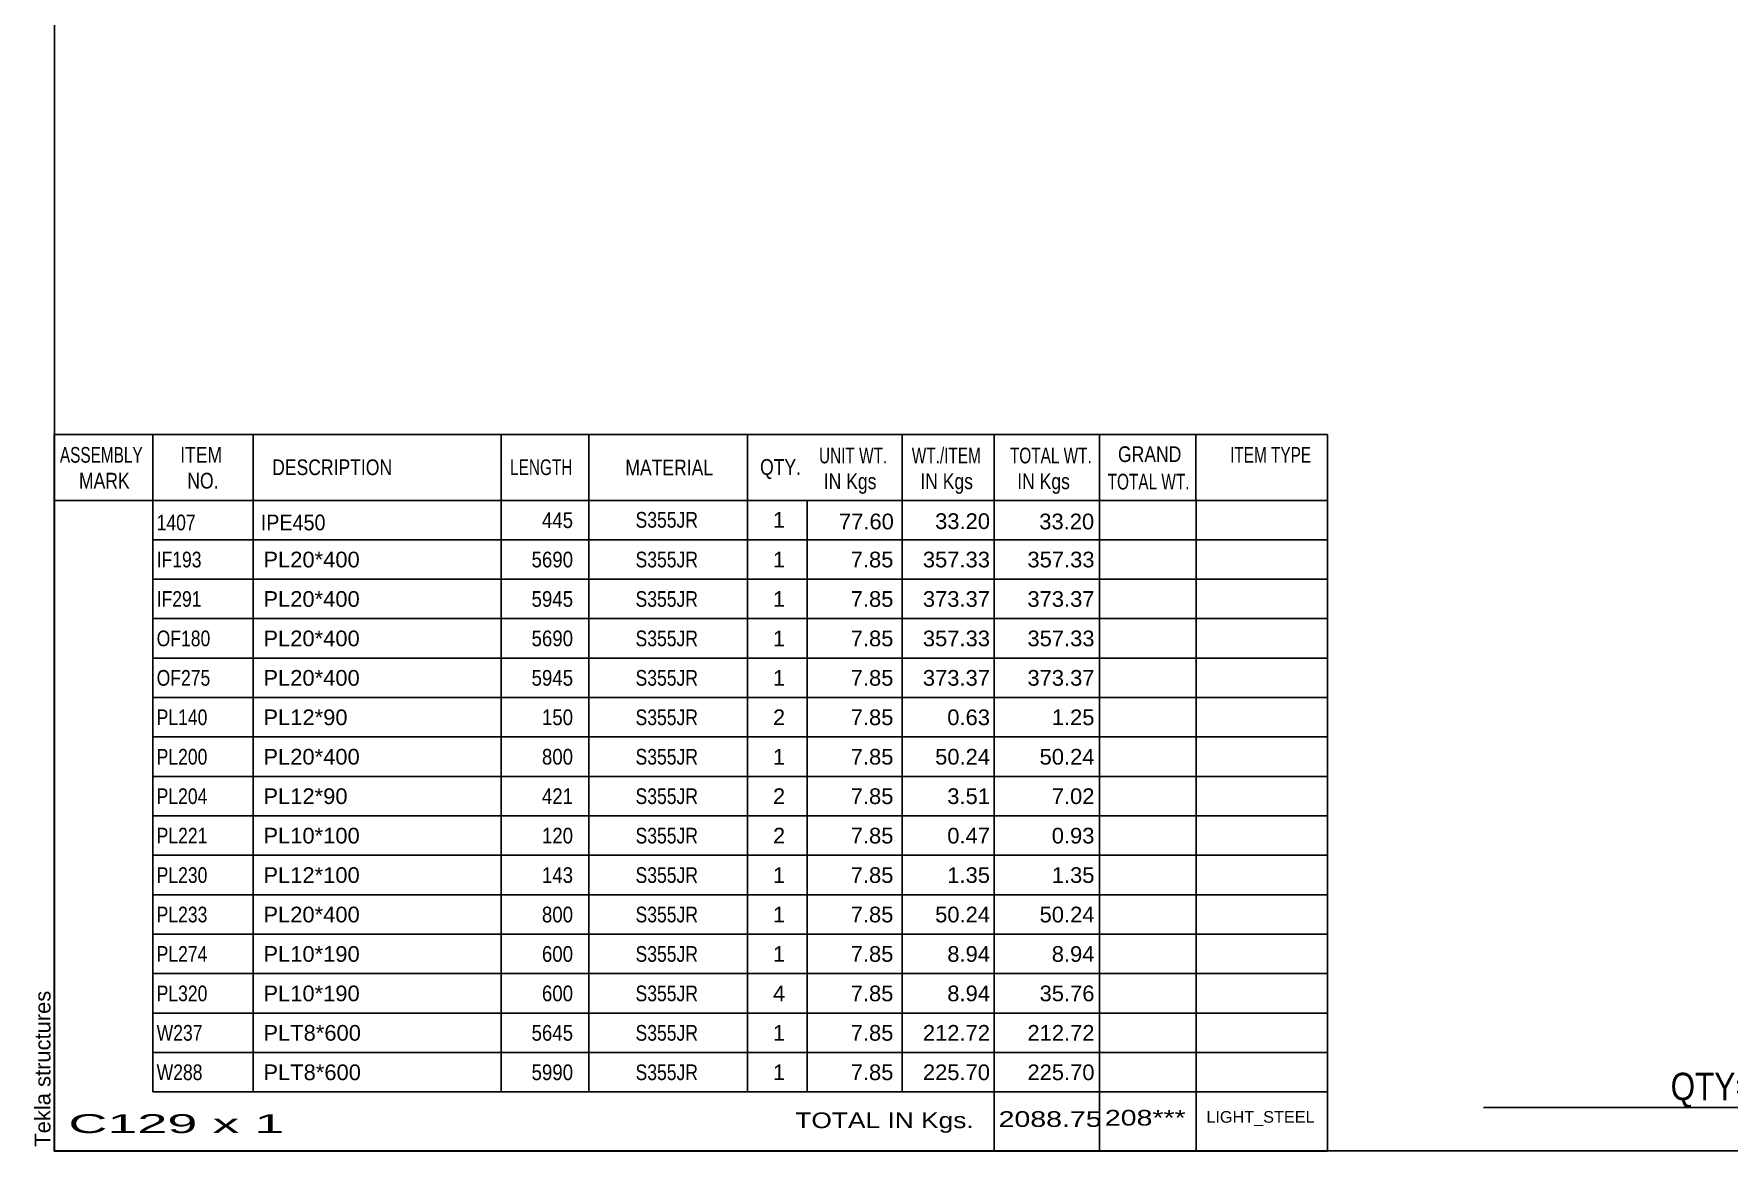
# Model space of a CAD drawing. Header units: millimetres. Extents: x -325 to 88, y -147 to 140.
# Drawn here: x -324.8 to -118.5, y -146.6 to -10.6 of the extents above; entities that cross this region are included whole.
import ezdxf

# ---------------------------------------------------------------- set-up
doc = ezdxf.new("R2010")
doc.units = ezdxf.units.MM
doc.styles.add('Arial', font='ARIAL.TTF', dxfattribs={"height": 0.2})
doc.styles.add('Arial Narrow', font='ARIALN.TTF', dxfattribs={"height": 0.2})

# ---------------------------------------------------------------- blocks, each defined once
blk = doc.blocks.new('Unknown-624482328-1210')
at = {"color": 5, "linetype": 'Continuous'}
for p, q in [((-322.28, 140.45), (-322.28, -146.55)), ((-322.28, -146.55), (87.72, -146.55))]:
    blk.add_line(p, q, dxfattribs=at)
at = {"color": 174, "linetype": 'Continuous', "style": 'Arial'}
blk.add_text('Tekla structures', height=1.9102, rotation=90, dxfattribs=at).set_placement((-322.78, -146.05))
blk = doc.blocks.new('CBS_BOM-624482328-4845')
at = {"color": 7, "linetype": 'Continuous'}
for p, q in [((-322.31, -67.39), (-322.31, -59.39)), ((-322.31, -59.39), (-167.39, -59.39)), ((-310.31, -67.39), (-310.31, -59.39)), ((-298.12, -67.39), (-298.12, -59.39)), ((-267.96, -67.39), (-267.96, -59.39)), ((-257.28, -67.39), (-257.28, -59.39)), ((-237.96, -67.39), (-237.96, -59.39)), ((-219.16, -67.39), (-219.16, -59.39)), ((-207.95, -67.39), (-207.95, -59.39)), ((-195.16, -67.39), (-195.16, -59.39)), ((-183.41, -67.39), (-183.41, -59.39)), ((-167.39, -59.39), (-167.4, -67.38)), ((-322.31, -67.39), (-167.39, -67.39)), ((-322.31, -72.19), (-322.31, -67.39)), ((-310.31, -72.19), (-310.31, -67.39)), ((-298.12, -72.19), (-298.12, -67.39)), ((-267.96, -72.19), (-267.96, -67.39)), ((-257.28, -72.19), (-257.28, -67.39)), ((-237.96, -72.19), (-237.96, -67.39)), ((-230.7, -72.19), (-230.7, -67.39)), ((-219.16, -72.19), (-219.16, -67.39)), ((-207.95, -72.19), (-207.95, -67.39)), ((-195.16, -72.19), (-195.16, -67.39)), ((-183.4, -72.19), (-183.4, -67.39)), ((-167.39, -67.39), (-167.39, -72.19)), ((-322.31, -76.99), (-322.31, -72.19)), ((-310.31, -72.19), (-167.39, -72.19)), ((-310.31, -76.99), (-310.31, -72.19)), ((-298.12, -76.99), (-298.12, -72.19)), ((-267.96, -76.99), (-267.96, -72.19)), ((-257.28, -76.99), (-257.28, -72.19)), ((-237.96, -76.99), (-237.96, -72.19)), ((-230.7, -76.99), (-230.7, -72.19)), ((-219.16, -76.99), (-219.16, -72.19)), ((-207.95, -76.99), (-207.95, -72.19)), ((-195.16, -76.99), (-195.16, -72.19)), ((-183.4, -76.99), (-183.4, -72.19)), ((-167.39, -72.19), (-167.39, -76.99)), ((-322.31, -81.79), (-322.31, -76.99)), ((-310.31, -76.99), (-167.39, -76.99)), ((-310.31, -81.79), (-310.31, -76.99)), ((-298.12, -81.79), (-298.12, -76.99)), ((-267.96, -81.79), (-267.96, -76.99)), ((-257.28, -81.79), (-257.28, -76.99)), ((-237.96, -81.79), (-237.96, -76.99)), ((-230.7, -81.79), (-230.7, -76.99)), ((-219.16, -81.79), (-219.16, -76.99)), ((-207.95, -81.79), (-207.95, -76.99)), ((-195.16, -81.79), (-195.16, -76.99)), ((-183.4, -81.79), (-183.4, -76.99)), ((-167.39, -76.99), (-167.39, -81.79)), ((-322.31, -86.59), (-322.31, -81.79)), ((-310.31, -81.79), (-167.39, -81.79)), ((-310.31, -86.59), (-310.31, -81.79)), ((-298.12, -86.59), (-298.12, -81.79)), ((-267.96, -86.59), (-267.96, -81.79)), ((-257.28, -86.59), (-257.28, -81.79)), ((-237.96, -86.59), (-237.96, -81.79)), ((-230.7, -86.59), (-230.7, -81.79)), ((-219.16, -86.59), (-219.16, -81.79)), ((-207.95, -86.59), (-207.95, -81.79)), ((-195.16, -86.59), (-195.16, -81.79)), ((-183.4, -86.59), (-183.4, -81.79)), ((-167.39, -81.79), (-167.39, -86.59)), ((-322.31, -91.39), (-322.31, -86.59)), ((-310.31, -86.59), (-167.39, -86.59)), ((-310.31, -91.39), (-310.31, -86.59)), ((-298.12, -91.39), (-298.12, -86.59)), ((-267.96, -91.39), (-267.96, -86.59)), ((-257.28, -91.39), (-257.28, -86.59)), ((-237.96, -91.39), (-237.96, -86.59)), ((-230.7, -91.39), (-230.7, -86.59)), ((-219.16, -91.39), (-219.16, -86.59)), ((-207.95, -91.39), (-207.95, -86.59)), ((-195.16, -91.39), (-195.16, -86.59)), ((-183.4, -91.39), (-183.4, -86.59)), ((-167.39, -86.59), (-167.39, -91.39)), ((-322.31, -96.19), (-322.31, -91.39)), ((-310.31, -91.39), (-167.39, -91.39)), ((-310.31, -96.19), (-310.31, -91.39)), ((-298.12, -96.19), (-298.12, -91.39)), ((-267.96, -96.19), (-267.96, -91.39)), ((-257.28, -96.19), (-257.28, -91.39)), ((-237.96, -96.19), (-237.96, -91.39)), ((-230.7, -96.19), (-230.7, -91.39)), ((-219.16, -96.19), (-219.16, -91.39)), ((-207.95, -96.19), (-207.95, -91.39)), ((-195.16, -96.19), (-195.16, -91.39)), ((-183.4, -96.19), (-183.4, -91.39)), ((-167.39, -91.39), (-167.39, -96.19)), ((-322.31, -100.99), (-322.31, -96.19)), ((-310.31, -96.19), (-167.39, -96.19)), ((-310.31, -100.99), (-310.31, -96.19)), ((-298.12, -100.99), (-298.12, -96.19)), ((-267.96, -100.99), (-267.96, -96.19)), ((-257.28, -100.99), (-257.28, -96.19)), ((-237.96, -100.99), (-237.96, -96.19)), ((-230.7, -100.99), (-230.7, -96.19)), ((-219.16, -100.99), (-219.16, -96.19)), ((-207.95, -100.99), (-207.95, -96.19)), ((-195.16, -100.99), (-195.16, -96.19)), ((-183.4, -100.99), (-183.4, -96.19)), ((-167.39, -96.19), (-167.39, -100.99)), ((-322.31, -105.79), (-322.31, -100.99)), ((-310.31, -100.99), (-167.39, -100.99)), ((-310.31, -105.79), (-310.31, -100.99)), ((-298.12, -105.79), (-298.12, -100.99)), ((-267.96, -105.79), (-267.96, -100.99)), ((-257.28, -105.79), (-257.28, -100.99)), ((-237.96, -105.79), (-237.96, -100.99)), ((-230.7, -105.79), (-230.7, -100.99)), ((-219.16, -105.79), (-219.16, -100.99)), ((-207.95, -105.79), (-207.95, -100.99)), ((-195.16, -105.79), (-195.16, -100.99)), ((-183.4, -105.79), (-183.4, -100.99)), ((-167.39, -100.99), (-167.39, -105.79)), ((-322.31, -110.59), (-322.31, -105.79)), ((-310.31, -105.79), (-167.39, -105.79)), ((-310.31, -110.59), (-310.31, -105.79)), ((-298.12, -110.59), (-298.12, -105.79)), ((-267.96, -110.59), (-267.96, -105.79)), ((-257.28, -110.59), (-257.28, -105.79)), ((-237.96, -110.59), (-237.96, -105.79)), ((-230.7, -110.59), (-230.7, -105.79)), ((-219.16, -110.59), (-219.16, -105.79)), ((-207.95, -110.59), (-207.95, -105.79)), ((-195.16, -110.59), (-195.16, -105.79)), ((-183.4, -110.59), (-183.4, -105.79)), ((-167.39, -105.79), (-167.39, -110.59)), ((-322.31, -115.39), (-322.31, -110.59)), ((-310.31, -110.59), (-167.39, -110.59)), ((-310.31, -115.39), (-310.31, -110.59)), ((-298.12, -115.39), (-298.12, -110.59)), ((-267.96, -115.39), (-267.96, -110.59)), ((-257.28, -115.39), (-257.28, -110.59)), ((-237.96, -115.39), (-237.96, -110.59)), ((-230.7, -115.39), (-230.7, -110.59)), ((-219.16, -115.39), (-219.16, -110.59)), ((-207.95, -115.39), (-207.95, -110.59)), ((-195.16, -115.39), (-195.16, -110.59)), ((-183.4, -115.39), (-183.4, -110.59)), ((-167.39, -110.59), (-167.39, -115.39)), ((-322.31, -120.19), (-322.31, -115.39)), ((-310.31, -115.39), (-167.39, -115.39)), ((-310.31, -120.19), (-310.31, -115.39)), ((-298.12, -120.19), (-298.12, -115.39)), ((-267.96, -120.19), (-267.96, -115.39)), ((-257.28, -120.19), (-257.28, -115.39)), ((-237.96, -120.19), (-237.96, -115.39)), ((-230.7, -120.19), (-230.7, -115.39)), ((-219.16, -120.19), (-219.16, -115.39)), ((-207.95, -120.19), (-207.95, -115.39)), ((-195.16, -120.19), (-195.16, -115.39)), ((-183.4, -120.19), (-183.4, -115.39)), ((-167.39, -115.39), (-167.39, -120.19)), ((-322.31, -124.99), (-322.31, -120.19)), ((-310.31, -120.19), (-167.39, -120.19)), ((-310.31, -124.99), (-310.31, -120.19)), ((-298.12, -124.99), (-298.12, -120.19)), ((-267.96, -124.99), (-267.96, -120.19)), ((-257.28, -124.99), (-257.28, -120.19)), ((-237.96, -124.99), (-237.96, -120.19)), ((-230.7, -124.99), (-230.7, -120.19)), ((-219.16, -124.99), (-219.16, -120.19)), ((-207.95, -124.99), (-207.95, -120.19)), ((-195.16, -124.99), (-195.16, -120.19)), ((-183.4, -124.99), (-183.4, -120.19)), ((-167.39, -120.19), (-167.39, -124.99)), ((-322.31, -129.79), (-322.31, -124.99)), ((-310.31, -124.99), (-167.39, -124.99)), ((-310.31, -129.79), (-310.31, -124.99)), ((-298.12, -129.79), (-298.12, -124.99)), ((-267.96, -129.79), (-267.96, -124.99)), ((-257.28, -129.79), (-257.28, -124.99)), ((-237.96, -129.79), (-237.96, -124.99)), ((-230.7, -129.79), (-230.7, -124.99)), ((-219.16, -129.79), (-219.16, -124.99)), ((-207.95, -129.79), (-207.95, -124.99)), ((-195.16, -129.79), (-195.16, -124.99)), ((-183.4, -129.79), (-183.4, -124.99)), ((-167.39, -124.99), (-167.39, -129.79)), ((-322.31, -134.59), (-322.31, -129.79)), ((-310.31, -129.79), (-167.39, -129.79)), ((-310.31, -134.59), (-310.31, -129.79)), ((-298.12, -134.59), (-298.12, -129.79)), ((-267.96, -134.59), (-267.96, -129.79)), ((-257.28, -134.59), (-257.28, -129.79)), ((-237.96, -134.59), (-237.96, -129.79)), ((-230.7, -134.59), (-230.7, -129.79)), ((-219.16, -134.59), (-219.16, -129.79)), ((-207.95, -134.59), (-207.95, -129.79)), ((-195.16, -134.59), (-195.16, -129.79)), ((-183.4, -134.59), (-183.4, -129.79)), ((-167.39, -129.79), (-167.39, -134.59)), ((-322.31, -139.39), (-322.31, -134.59)), ((-310.31, -134.59), (-167.39, -134.59)), ((-310.31, -139.39), (-310.31, -134.59)), ((-298.12, -139.39), (-298.12, -134.59)), ((-267.96, -139.39), (-267.96, -134.59)), ((-257.28, -139.39), (-257.28, -134.59)), ((-237.96, -139.39), (-237.96, -134.59)), ((-230.7, -139.39), (-230.7, -134.59)), ((-219.16, -139.39), (-219.16, -134.59)), ((-207.95, -139.39), (-207.95, -134.59)), ((-195.16, -139.39), (-195.16, -134.59)), ((-183.4, -139.39), (-183.4, -134.59)), ((-167.39, -134.59), (-167.39, -139.39)), ((-322.31, -146.59), (-322.31, -139.41)), ((-310.31, -139.39), (-167.39, -139.39)), ((-207.95, -146.59), (-207.95, -139.41)), ((-195.16, -146.59), (-195.16, -139.41)), ((-183.36, -146.59), (-183.36, -139.41)), ((-167.39, -139.39), (-167.39, -146.59)), ((-322.31, -146.59), (-167.39, -146.59))]:
    blk.add_line(p, q, dxfattribs=at)
at = {"color": 3, "linetype": 'Continuous', "style": 'Arial'}
for s, height, width, p in [('ASSEMBLY', 1.91, 0.7, (-321.63, -62.81)), ('ITEM', 1.91, 0.8, (-306.99, -62.81)), ('UNIT WT.', 1.91, 0.7, (-229.27, -62.89)), ('WT./ITEM', 1.91, 0.7, (-217.98, -62.89)), ('TOTAL WT.', 1.91, 0.7, (-206.04, -62.89)), ('GRAND', 1.91, 0.8, (-192.89, -62.73)), ('ITEM TYPE', 1.91, 0.7, (-179.25, -62.81)), ('DESCRIPTION', 1.9102, 0.8, (-295.8, -64.32)), ('LENGTH', 1.91, 0.7, (-266.85, -64.32)), ('MATERIAL', 1.91, 0.8, (-252.83, -64.36)), ('QTY.', 1.91, 0.8, (-236.44, -64.29)), ('MARK', 1.91, 0.8, (-319.31, -65.95)), ('NO.', 1.91, 0.8, (-306.13, -65.95)), ('IN Kgs', 1.91, 0.8, (-228.69, -66.03)), ('IN Kgs', 1.91, 0.8, (-216.94, -66.03)), ('IN Kgs', 1.91, 0.8, (-205.15, -66.03)), ('TOTAL WT.', 1.91, 0.7, (-194.15, -66.07))]:
    blk.add_text(s, height=height, dxfattribs=dict(at, width=width)).set_placement(p)
at = {"color": 7, "linetype": 'Continuous', "style": 'Arial'}
for s, width, p in [('1407', 0.8, (-309.86, -71.04)), ('IPE450', 0.9, (-297.19, -71.04)), ('445', 0.85, (-262.98, -70.76)), ('S355JR', 0.8, (-251.59, -70.72)), ('IF193', 0.8, (-309.86, -75.55)), ('5690', 0.85, (-264.24, -75.55)), ('S355JR', 0.8, (-251.59, -75.55)), ('IF291', 0.8, (-309.86, -80.35)), ('5945', 0.85, (-264.24, -80.35)), ('S355JR', 0.8, (-251.59, -80.35)), ('OF180', 0.8, (-309.86, -85.15)), ('5690', 0.85, (-264.24, -85.15)), ('S355JR', 0.8, (-251.59, -85.15)), ('OF275', 0.8, (-309.86, -89.95)), ('5945', 0.85, (-264.24, -89.95)), ('S355JR', 0.8, (-251.59, -89.95)), ('PL140', 0.8, (-309.86, -94.75)), ('150', 0.85, (-262.98, -94.75)), ('S355JR', 0.8, (-251.59, -94.75)), ('PL200', 0.8, (-309.86, -99.55)), ('800', 0.85, (-262.98, -99.55)), ('S355JR', 0.8, (-251.59, -99.55)), ('PL204', 0.8, (-309.86, -104.35)), ('421', 0.85, (-262.98, -104.35)), ('S355JR', 0.8, (-251.59, -104.35)), ('PL221', 0.8, (-309.86, -109.15)), ('120', 0.85, (-262.98, -109.15)), ('S355JR', 0.8, (-251.59, -109.15)), ('PL230', 0.8, (-309.86, -113.95)), ('143', 0.85, (-262.98, -113.95)), ('S355JR', 0.8, (-251.59, -113.95)), ('PL233', 0.8, (-309.86, -118.75)), ('800', 0.85, (-262.98, -118.75)), ('S355JR', 0.8, (-251.59, -118.75)), ('PL274', 0.8, (-309.86, -123.55)), ('600', 0.85, (-262.98, -123.55)), ('S355JR', 0.8, (-251.59, -123.55)), ('PL320', 0.8, (-309.86, -128.35)), ('600', 0.85, (-262.98, -128.35)), ('S355JR', 0.8, (-251.59, -128.35)), ('W237', 0.8, (-309.86, -133.15)), ('5645', 0.85, (-264.24, -133.15)), ('S355JR', 0.8, (-251.59, -133.15)), ('W288', 0.8, (-309.86, -137.95)), ('5990', 0.85, (-264.24, -137.95)), ('S355JR', 0.8, (-251.59, -137.95))]:
    blk.add_text(s, height=1.91, dxfattribs=dict(at, width=width)).set_placement(p)
for s, p in [('1', (-234.87, -70.72)), ('77.60', (-226.84, -70.92)), ('33.20', (-215.14, -70.88)), ('33.20', (-202.47, -70.92)), ('PL20*400', (-296.87, -75.55)), ('1', (-234.87, -75.55)), ('7.85', (-225.41, -75.55)), ('357.33', (-216.63, -75.55)), ('357.33', (-203.91, -75.55)), ('PL20*400', (-296.87, -80.35)), ('1', (-234.87, -80.35)), ('7.85', (-225.41, -80.35)), ('373.37', (-216.63, -80.35)), ('373.37', (-203.91, -80.35)), ('PL20*400', (-296.87, -85.15)), ('1', (-234.87, -85.15)), ('7.85', (-225.41, -85.15)), ('357.33', (-216.63, -85.15)), ('357.33', (-203.91, -85.15)), ('PL20*400', (-296.87, -89.95)), ('1', (-234.87, -89.95)), ('7.85', (-225.41, -89.95)), ('373.37', (-216.63, -89.95)), ('373.37', (-203.91, -89.95)), ('PL12*90', (-296.87, -94.75)), ('2', (-234.87, -94.75)), ('7.85', (-225.41, -94.75)), ('0.63', (-213.66, -94.75)), ('1.25', (-200.95, -94.75)), ('PL20*400', (-296.87, -99.55)), ('1', (-234.87, -99.55)), ('7.85', (-225.41, -99.55)), ('50.24', (-215.14, -99.55)), ('50.24', (-202.43, -99.55)), ('PL12*90', (-296.87, -104.35)), ('2', (-234.87, -104.35)), ('7.85', (-225.41, -104.35)), ('3.51', (-213.66, -104.35)), ('7.02', (-200.95, -104.35)), ('PL10*100', (-296.87, -109.15)), ('2', (-234.87, -109.15)), ('7.85', (-225.41, -109.15)), ('0.47', (-213.66, -109.15)), ('0.93', (-200.95, -109.15)), ('PL12*100', (-296.87, -113.95)), ('1', (-234.87, -113.95)), ('7.85', (-225.41, -113.95)), ('1.35', (-213.66, -113.95)), ('1.35', (-200.95, -113.95)), ('PL20*400', (-296.87, -118.75)), ('1', (-234.87, -118.75)), ('7.85', (-225.41, -118.75)), ('50.24', (-215.14, -118.75)), ('50.24', (-202.43, -118.75)), ('PL10*190', (-296.87, -123.55)), ('1', (-234.87, -123.55)), ('7.85', (-225.41, -123.55)), ('8.94', (-213.66, -123.55)), ('8.94', (-200.95, -123.55)), ('PL10*190', (-296.87, -128.35)), ('4', (-234.87, -128.35)), ('7.85', (-225.41, -128.35)), ('8.94', (-213.66, -128.35)), ('35.76', (-202.43, -128.35)), ('PLT8*600', (-296.87, -133.15)), ('1', (-234.87, -133.15)), ('7.85', (-225.41, -133.15)), ('212.72', (-216.63, -133.15)), ('212.72', (-203.91, -133.15)), ('PLT8*600', (-296.87, -137.95)), ('1', (-234.87, -137.95)), ('7.85', (-225.41, -137.95)), ('225.70', (-216.63, -137.95)), ('225.70', (-203.91, -137.95))]:
    blk.add_text(s, height=1.91, dxfattribs=at).set_placement(p)
at = {"color": 6, "linetype": 'Continuous', "style": 'Arial'}
for s, height, width, p in [('C129 x 1', 2.292, 2.05, (-320.59, -144.39)), ('TOTAL IN Kgs.', 1.9102, 1.2, (-232.15, -143.79)), ('2088.75', 1.91, 1.3, (-207.42, -143.64)), ('208***', 1.91, 1.3, (-194.49, -143.48))]:
    blk.add_text(s, height=height, dxfattribs=dict(at, width=width)).set_placement(p)
blk.add_text('LIGHT_STEEL', height=1.4135, dxfattribs=at).set_placement((-182.14, -143.13))
blk = doc.blocks.new('CBS_CALLOFF-624482328-4846')
at = {"color": 7, "linetype": 'Continuous'}
blk.add_line((-148.4, -141.29), (-32.17, -141.3), dxfattribs=at)
at = {"color": 3, "linetype": 'Continuous', "style": 'Arial Narrow'}
blk.add_text('QTY= 1 Nos.      COLUMN     MKD : C129', height=3.3405, dxfattribs=at).set_placement((-125.65, -140.39))

msp = doc.modelspace()

# ---------------------------------------------------------------- block references
for name in ['Unknown-624482328-1210', 'CBS_BOM-624482328-4845', 'CBS_CALLOFF-624482328-4846']:
    msp.add_blockref(name, (0, 0))

doc.saveas('drawing.dxf')
